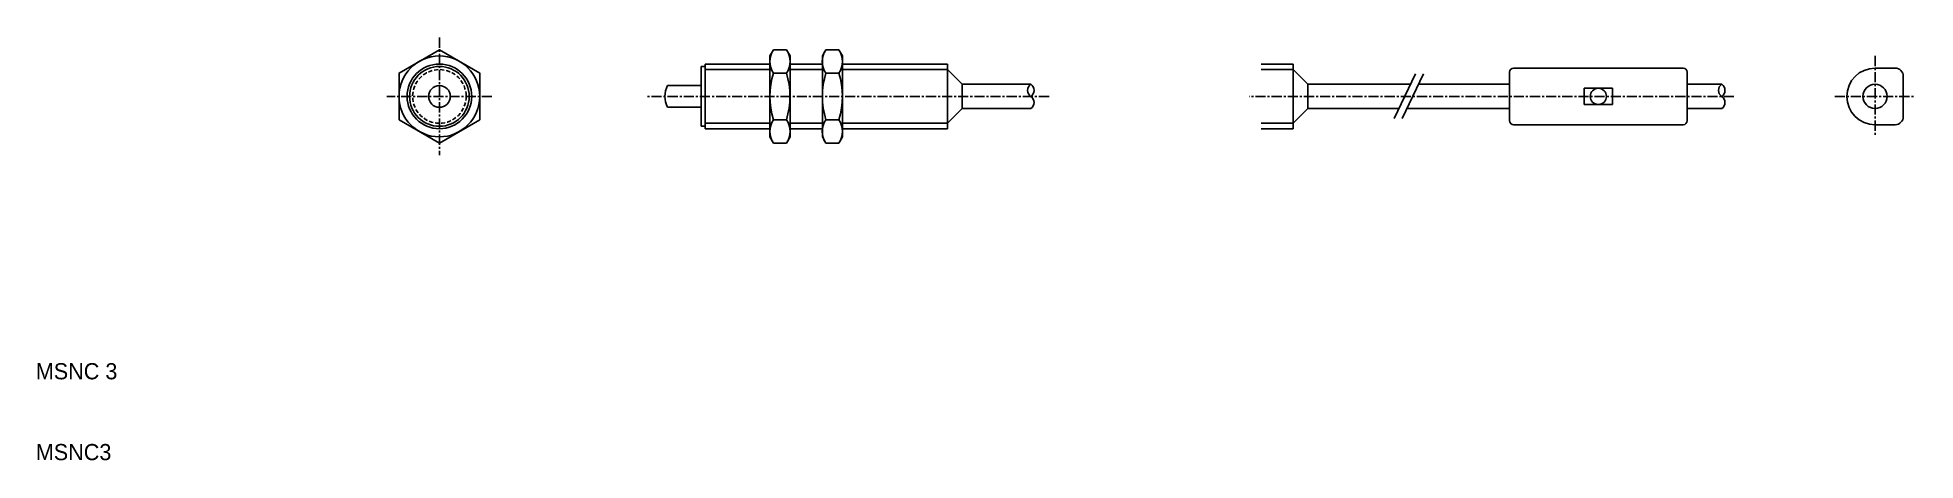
# Model space of a CAD drawing. Extents: x 10 to 243, y 10 to 62.
import ezdxf

# ---------------------------------------------------------------- set-up
doc = ezdxf.new("R2010")
doc.units = 0
doc.linetypes.add('CENTER', pattern=[2, 1.25, -0.25, 0.25, -0.25])
doc.linetypes.add('DASHED', pattern=[0.75, 0.5, -0.25])
doc.layers.get('0').update_dxf_attribs({"linetype": 'CONTINUOUS'})
doc.layers.add('CENTER', color=1, linetype='CENTER')

msp = doc.modelspace()

# ---------------------------------------------------------------- linework, layer by layer
at = {"color": 7, "linetype": 'CONTINUOUS'}
for p, q in [((100.94, 60), (101.38, 60.77)), ((101.38, 60.77), (102.99, 60.77)), ((103.44, 60), (102.99, 60.77)), ((107.44, 60), (107.88, 60.77)), ((107.88, 60.77), (109.49, 60.77)), ((109.94, 60), (109.49, 60.77)), ((92.44, 58.7), (92.44, 51.3)), ((92.44, 58.7), (92.94, 58.7)), ((92.94, 59), (92.94, 51)), ((100.94, 59), (92.94, 59)), ((100.94, 50), (100.94, 60)), ((103.44, 50), (103.44, 60)), ((107.44, 59), (103.44, 59)), ((107.44, 50), (107.44, 60)), ((109.94, 50), (109.94, 60)), ((122.94, 59), (109.94, 59)), ((122.94, 59), (122.94, 51)), ((122.94, 58.32), (124.76, 56.5)), ((165.75, 59), (161.82, 59)), ((165.75, 59), (165.75, 51)), ((165.75, 58.32), (167.57, 56.5)), ((193.07, 58.5), (214.07, 58.5)), ((240.35, 58.5), (237.85, 58.5)), ((92.44, 56.35), (88.26, 56.35)), ((101.38, 57.89), (102.99, 57.89)), ((107.88, 57.89), (109.49, 57.89)), ((124.76, 56.5), (124.76, 53.5)), ((133.27, 56.5), (124.76, 56.5)), ((167.57, 56.5), (167.57, 53.5)), ((180.29, 56.5), (167.57, 56.5)), ((192.57, 56.5), (181.29, 56.5)), ((192.57, 58), (192.57, 52)), ((214.57, 58), (214.57, 52)), ((218.85, 56.5), (214.57, 56.5)), ((241.35, 52.5), (241.35, 57.5)), ((92.44, 53.65), (88.26, 53.65)), ((92.44, 51.3), (92.94, 51.3)), ((101.38, 52.11), (102.99, 52.11)), ((107.88, 52.11), (109.49, 52.11)), ((122.94, 51.68), (124.76, 53.5)), ((133.27, 53.5), (124.76, 53.5)), ((165.75, 51.68), (167.57, 53.5)), ((178.85, 53.5), (167.57, 53.5)), ((192.57, 53.5), (179.85, 53.5)), ((214.07, 51.5), (193.07, 51.5)), ((218.85, 53.5), (214.57, 53.5)), ((237.85, 51.5), (240.35, 51.5)), ((100.94, 51), (92.94, 51)), ((100.94, 50), (101.38, 49.23)), ((101.38, 49.23), (102.99, 49.23)), ((103.44, 50), (102.99, 49.23)), ((107.44, 51), (103.44, 51)), ((107.44, 50), (107.88, 49.23)), ((107.88, 49.23), (109.49, 49.23)), ((109.94, 50), (109.49, 49.23)), ((122.94, 51), (109.94, 51)), ((165.75, 51), (161.82, 51))]:
    msp.add_line(p, q, dxfattribs=at)
at = {"color": 3, "linetype": 'CONTINUOUS'}
for p, q in [((100.94, 58.32), (92.94, 58.32)), ((107.44, 58.32), (103.44, 58.32)), ((122.94, 58.32), (109.94, 58.32)), ((165.75, 58.32), (161.82, 58.32)), ((180.91, 57.79), (178.27, 52.28)), ((181.91, 57.79), (179.27, 52.28)), ((100.94, 51.68), (92.94, 51.68)), ((107.44, 51.68), (103.44, 51.68)), ((122.94, 51.68), (109.94, 51.68)), ((165.75, 51.68), (161.82, 51.68))]:
    msp.add_line(p, q, dxfattribs=at)
at = {"color": 7, "linetype": 'CONTINUOUS'}
for points in [[(55, 52.11), (60, 49.23), (65, 52.11), (65, 57.89), (60, 60.77), (55, 57.89)], [(201.82, 54), (205.32, 54), (205.32, 56), (201.82, 56)]]:
    msp.add_lwpolyline(points, close=True, dxfattribs=at)
for centre, radius in [((60, 55), 5), ((60, 55), 4), ((60, 55), 3.7), ((60, 55), 1.35), ((203.57, 55), 1), ((237.85, 55), 1.5)]:
    msp.add_circle(centre, radius, dxfattribs=at)
at = {"color": 3, "linetype": 'DASHED'}
msp.add_circle((60, 55), 3.32, dxfattribs=at)
at = {"color": 7, "linetype": 'CONTINUOUS'}
for centre, radius, start, end in [((103.49, 59.33), 2.56, 145.6157, 214.3843), ((100.88, 59.33), 2.56, 325.6157, 34.3843), ((109.99, 59.33), 2.56, 145.6157, 214.3843), ((107.38, 59.33), 2.56, 325.6157, 34.3843), ((193.07, 58), 0.5, 90, 180), ((214.07, 58), 0.5, 360, 90), ((237.85, 55), 3.5, 90, 270), ((240.35, 57.5), 1, 0, 90), ((90.94, 55), 3, 153.2563, 206.7437), ((110.49, 55), 9.55, 162.412, 197.588), ((93.88, 55), 9.55, 342.412, 17.588), ((116.99, 55), 9.55, 162.412, 197.588), ((100.38, 55), 9.55, 342.412, 17.588), ((103.49, 50.67), 2.56, 145.6157, 214.3843), ((100.88, 50.67), 2.56, 325.6157, 34.3843), ((109.99, 50.67), 2.56, 145.6157, 214.3843), ((107.38, 50.67), 2.56, 325.6157, 34.3843), ((193.07, 52), 0.5, 180, 270), ((214.07, 52), 0.5, 270, 360), ((240.35, 52.5), 1, 270, 0)]:
    msp.add_arc(centre, radius, start, end, dxfattribs=at)
at = {"color": 3, "linetype": 'CONTINUOUS'}
for centre, start, end in [((133.77, 55.75), 123.5573, 236.4417), ((132.78, 55.75), 303.5573, 56.4417), ((219.35, 55.75), 123.5573, 236.4417), ((218.36, 55.75), 303.5573, 56.4417), ((132.78, 54.25), 303.5573, 56.4427), ((218.36, 54.25), 303.5573, 56.4427)]:
    msp.add_arc(centre, 0.9, start, end, dxfattribs=at)
at = {"layer": 'CENTER', "color": 1, "linetype": 'CENTER'}
for p, q in [((60, 62.27), (60, 47.73)), ((237.85, 60), (237.85, 50)), ((66.5, 55), (53.5, 55)), ((135.52, 55), (85.69, 55)), ((220.35, 55), (160.32, 55)), ((232.85, 55), (242.85, 55))]:
    msp.add_line(p, q, dxfattribs=at)

# ---------------------------------------------------------------- texts
at = {"color": 7, "linetype": 'CONTINUOUS'}
for s, p in [('MSNC 3', (10, 20)), ('MSNC3', (10, 10))]:
    msp.add_text(s, height=2, dxfattribs=at).set_placement(p)

doc.saveas('drawing.dxf')
